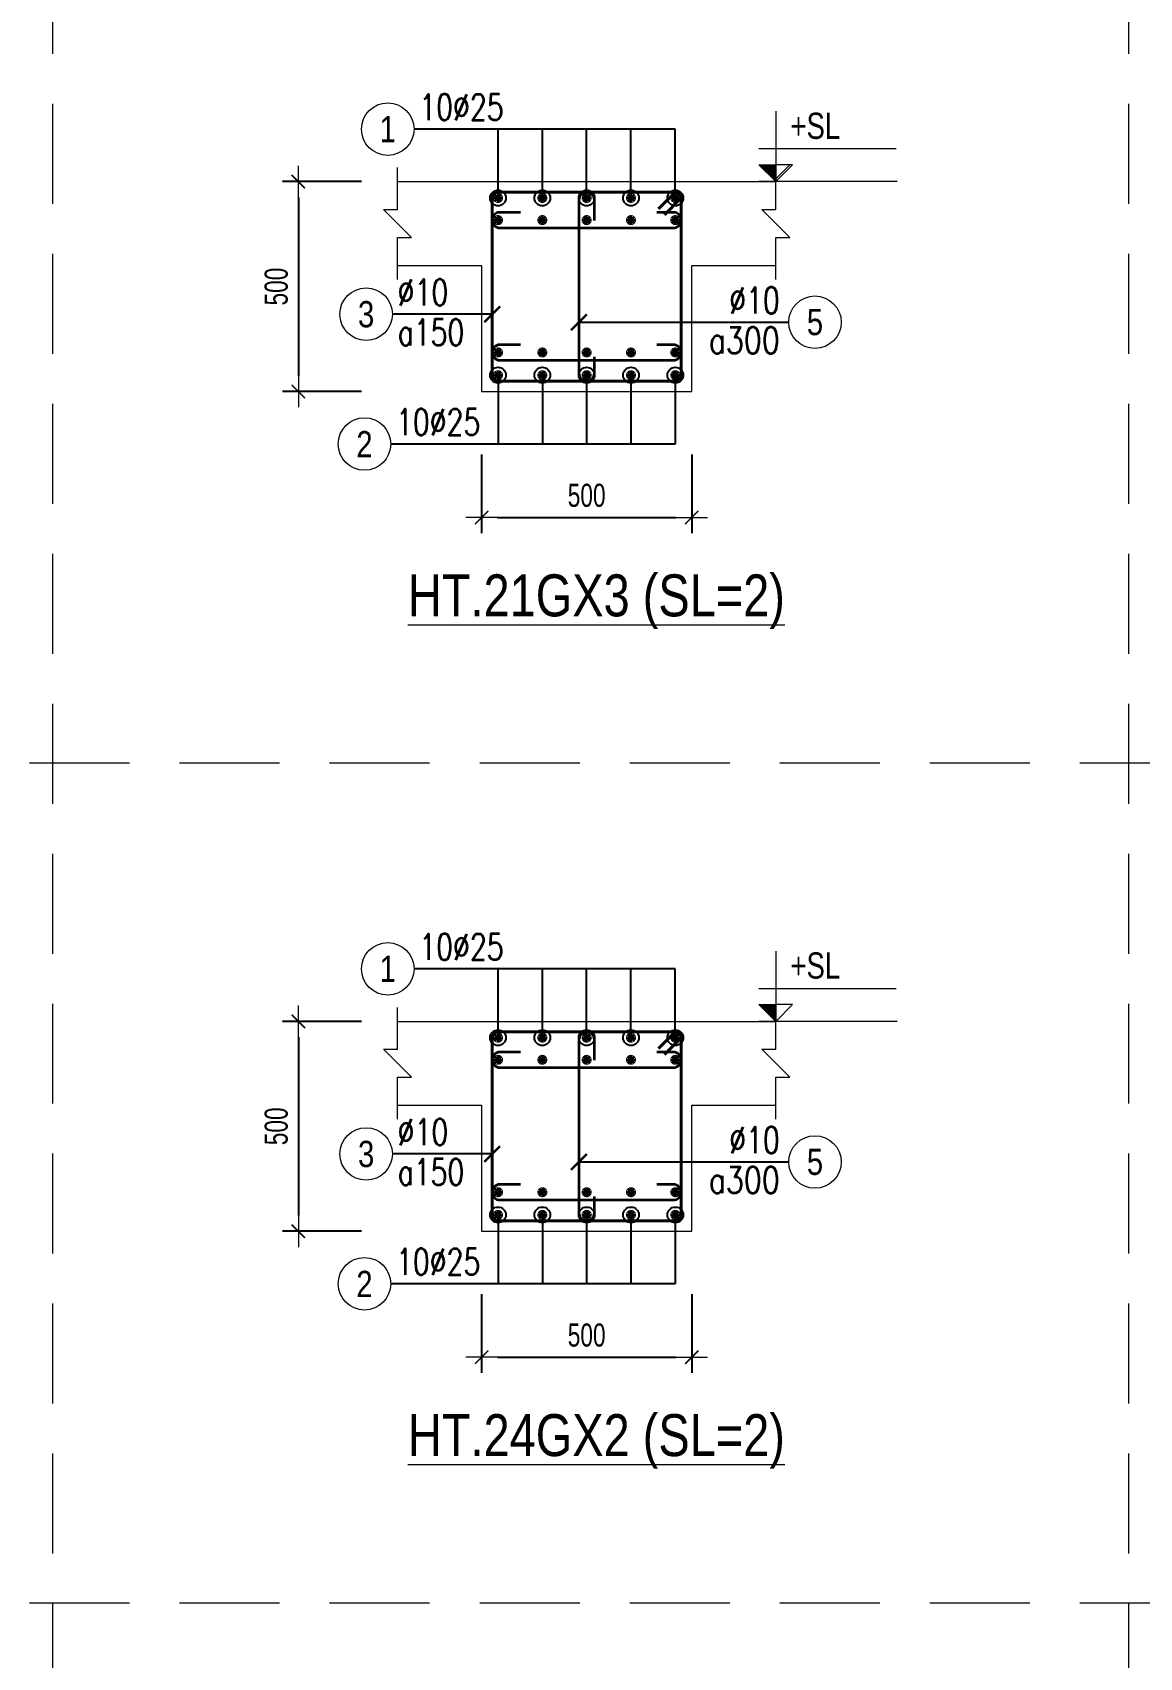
# Model space of a CAD drawing. Header units: millimetres. Extents: x 225489 to 327520, y -235866 to -221866.
# Drawn here: x 277738 to 280373, y -231996 to -228125 of the extents above; entities that cross this region are included whole.
import ezdxf
from ezdxf.enums import TextEntityAlignment as Align

# ---------------------------------------------------------------- set-up
doc = ezdxf.new("R2010")
doc.units = ezdxf.units.MM
doc.header["$PDMODE"] = 3
doc.linetypes.add('HIDDEN2', pattern=[4.762499999999999, 3.175, -1.5875])
doc.layers.get('0').update_dxf_attribs({"lineweight": 20})
doc.layers.get('Defpoints').update_dxf_attribs({"color": 151, "lineweight": 9})
for name, color, linetype, lineweight in [('NDC_S_ANNO', 7, 'Continuous', 20), ('NDC_S_CONTINUOUS', 3, 'Continuous', 20), ('NDC_S_DIM', 1, 'Continuous', 15), ('NDC_S_HIDDEN', 8, 'HIDDEN2', 13), ('NDC_S_REBAR', 4, 'Continuous', 35), ('NDC_S_STIRRUP', 4, 'Continuous', 40), ('NDC_S_TEXT SYMBOL', 7, 'Continuous', 20), ('NDC_S_THIN LINE', 8, 'Continuous', 9), ('NDC_S_VN TEXT', 7, 'Continuous', 20)]:
    doc.layers.add(name, color=color, linetype=linetype, lineweight=lineweight)
doc.styles.add('ARIAL', font='arial.ttf', dxfattribs={"width": 0.8})
doc.styles.add('NDC_ANNO', font='', dxfattribs={"width": 0.8})
doc.styles.add('NDC_DIM', font='', dxfattribs={"width": 0.75})
doc.styles.add('NDC_EN TXT', font='romans.shx', dxfattribs={"width": 0.8})
doc.styles.get('NDC_ANNO').set_extended_font_data('Dotum')
doc.styles.get('NDC_DIM').set_extended_font_data('Dotum')
doc.dimstyles.new('NDC_dim_25', dxfattribs={"dimscale": 25, "dimtxt": 2.2, "dimasz": 1.5, "dimexe": 1.5, "dimexo": 2.5, "dimgap": 1, "dimtad": 1, "dimdec": 0, "dimzin": 0, "dimdsep": 46, "dimtxsty": 'NDC_DIM', "dimblk": 'DIMMARK', "dimcen": 0.09, "dimdle": 1.2, "dimclrd": 1, "dimclre": 1, "dimclrt": 3, "dimadec": 0, "dimazin": 0, "dimtfac": 1, "dimtdec": 0, "dimtix": 1, "dimtofl": 0, "dimtmove": 0, "dimatfit": 3, "dimfxl": 6, "dimfxlon": 1, "dimtolj": 1, "dimtzin": 0, "dimarcsym": 0})

# ---------------------------------------------------------------- blocks, each defined once
blk = doc.blocks.new('kata_block_TD')
at = {"color": 6, "linetype": 'ByBlock', "lineweight": -2, "style": 'ARIAL', "width": 0.8}
blk.add_attdef('SECTDET2', text='', height=5, dxfattribs=at).set_placement((0, 7.970649532882817), align=Align.CENTER)
at = {"color": 0, "linetype": 'ByBlock', "lineweight": -2, "style": 'ARIAL', "width": 0.8}
blk.add_attdef('SECTDET1', text='', height=5, dxfattribs=at).set_placement((0, 1.470649532882817), align=Align.CENTER)
at = {"color": 3, "lineweight": 25, "style": 'ARIAL', "width": 0.8}
blk.add_attdef('SSCALE', text='', height=2.5, dxfattribs=at).set_placement((0, -3.998868953555331), align=Align.CENTER)
blk = doc.blocks.new('kata_block_CT')
at = {"layer": 'NDC_S_ANNO'}
blk.add_hatch(color=3, dxfattribs=at).paths.add_polyline_path([(0, 1.596954857557648), (-1.612010908633238, 1.596954857557648), (0, 0)])
at = {"layer": 'NDC_S_ANNO', "ltscale": 50}
h = blk.add_hatch(dxfattribs=at)
h.set_pattern_fill('ANSI31', color=256, scale=1.406250541793835, style=0)
h.set_pattern_definition([(45.00000000000001, (0, 5.456968210637569e-12), (-3.157122508925224, 3.157122508925225), [])])
h.paths.add_polyline_path([(0, 1.596954857557648), (0, 0), (1.612010908924276, 1.596954857557648)])
for p, q in [((-1.592704896858777, 3.140833880479477), (11.46947077315417, 3.140833880479477)), ((11.56125648126181, 5.456968210637569e-12), (-1.63869572513795, 5.456968210637569e-12))]:
    blk.add_line(p, q, dxfattribs=at)
for points in [[(0, 6.69495074864426), (0, 0)], [(0, 0), (-1.612010908924276, 1.596954857557648), (0, 1.596954857557648)], [(0, 0), (1.612010908924276, 1.596954857557648), (0, 1.596954857557648)]]:
    blk.add_lwpolyline(points, dxfattribs=at)
at = {"layer": 'NDC_S_ANNO', "color": 8, "ltscale": 50}
blk.add_lwpolyline([(0, 0), (-1.612010908633238, 1.596954857557648), (0, 1.596954857557648)], dxfattribs=at)
at = {"layer": 'NDC_S_TEXT SYMBOL', "color": 3, "style": 'NDC_ANNO', "width": 0.8}
blk.add_attdef('CT', (1.409564409346785, 4.068271311703938), '', height=2.5, dxfattribs=at)
blk = doc.blocks.new('DIMMARK')
at = {"layer": 'NDC_S_DIM', "color": 1}
blk.add_line((-1.5, 0), (1, 0), dxfattribs=at)
at = {"layer": 'NDC_S_DIM', "color": 2, "const_width": 0.1}
blk.add_lwpolyline([(-0.4242640687119285, -0.4242640687119285), (0.4242640687119285, 0.4242640687119285)], dxfattribs=at)
blk = doc.blocks.new('*D216')
at = {"layer": 'Defpoints', "color": 0, "transparency": 16777216}
for p in [(278807.1598462738, -228980.4652427723), (279307.1598462738, -228980.4652427723), (279307.1598462738, -229280.4652427723)]:
    blk.add_point(p, dxfattribs=at)
at = {"layer": 'NDC_S_DIM', "color": 1, "lineweight": -2, "transparency": 16777216}
for p, q in [((278807.1598462738, -229130.4652427723), (278807.1598462738, -229317.9652427723)), ((279307.1598462738, -229130.4652427723), (279307.1598462738, -229317.9652427723)), ((278844.6598462738, -229280.4652427723), (279269.6598462738, -229280.4652427723))]:
    blk.add_line(p, q, dxfattribs=at)
at = {"layer": 'NDC_S_DIM', "color": 1, "lineweight": -2, "transparency": 16777216, "xscale": 37.5, "yscale": 37.5, "zscale": 37.5, "rotation": 180}
blk.add_blockref('DIMMARK', (278807.1598462738, -229280.4652427723), dxfattribs=at)
at = {"layer": 'NDC_S_DIM', "color": 1, "lineweight": -2, "transparency": 16777216, "xscale": 37.5, "yscale": 37.5, "zscale": 37.5}
blk.add_blockref('DIMMARK', (279307.1598462738, -229280.4652427723), dxfattribs=at)
at = {"layer": 'NDC_S_DIM', "color": 3, "transparency": 16777216, "insert": (279057.1598462738, -229227.9652427723), "char_height": 55.00000000000001, "attachment_point": 5, "style": 'NDC_DIM'}
blk.add_mtext('\\A1;500', dxfattribs=at)
blk = doc.blocks.new('*D217')
at = {"layer": 'Defpoints', "color": 0, "transparency": 16777216}
for p in [(278876.8329708181, -228480.4652427723), (278370.8329708181, -228980.4652427723), (278876.8329708181, -228980.4652427723)]:
    blk.add_point(p, dxfattribs=at)
at = {"layer": 'NDC_S_DIM', "color": 1, "lineweight": -2, "transparency": 16777216}
for p, q in [((278520.8329708181, -228480.4652427723), (278333.3329708181, -228480.4652427723)), ((278370.8329708181, -228517.9652427723), (278370.8329708181, -228942.9652427723)), ((278520.8329708181, -228980.4652427723), (278333.3329708181, -228980.4652427723))]:
    blk.add_line(p, q, dxfattribs=at)
at = {"layer": 'NDC_S_DIM', "color": 1, "lineweight": -2, "transparency": 16777216, "xscale": 37.5, "yscale": 37.5, "zscale": 37.5}
for p, rotation in [((278370.8329708181, -228480.4652427723), 90), ((278370.8329708181, -228980.4652427723), 270)]:
    blk.add_blockref('DIMMARK', p, dxfattribs=dict(at, rotation=rotation))
at = {"layer": 'NDC_S_DIM', "color": 3, "transparency": 16777216, "insert": (278318.3329708182, -228730.4652427723), "char_height": 55.00000000000001, "attachment_point": 5, "rotation": 90, "style": 'NDC_DIM'}
blk.add_mtext('\\A1;500', dxfattribs=at)
blk = doc.blocks.new('kata_block_THEP')
at = {"layer": 'NDC_S_REBAR', "color": 0}
for p, q in [((-0.5, 0), (0.5, 0)), ((-0.3535533905960619, 0.353553390592424), (0.3535533905960619, -0.353553390592424)), ((0.3535533905960619, 0.353553390592424), (-0.3535533905960619, -0.353553390592424)), ((0, 0.5), (0, -0.5))]:
    blk.add_line(p, q, dxfattribs=at)
at = {"layer": 'NDC_S_REBAR', "color": 0, "const_width": 0.08333333333333334}
blk.add_lwpolyline([(-0.5, -1.818989403545856e-12, 1), (0.5000000000145519, -1.818989403545856e-12, 1), (-0.5, -1.818989403545856e-12, 1)], format="xyb", dxfattribs=at)
blk = doc.blocks.new('*U11')
blk.add_circle((-2.5, 0), 2.5)
at = {"layer": 'NDC_S_VN TEXT', "color": 3, "style": 'NDC_EN TXT', "width": 0.75}
blk.add_attdef('DK1', (0.5, 0.8455043070534884), '', height=2.5, dxfattribs=at)
at = {"layer": 'NDC_S_VN TEXT', "color": 7, "style": 'ARIAL', "width": 0.8}
blk.add_attdef('SH2', text='', height=2.5, dxfattribs=at).set_placement((-2.5, 0), align=Align.MIDDLE)
blk = doc.blocks.new('*U12')
blk.add_circle((-2.5, 0), 2.5)
at = {"layer": 'NDC_S_VN TEXT', "color": 3, "style": 'NDC_EN TXT', "width": 0.75}
for tag, p in [('DK1', (0.5, 0.8455043070534884)), ('KC1', (0.5, -2.972544307831413))]:
    blk.add_attdef(tag, p, '', height=2.5, dxfattribs=at)
at = {"layer": 'NDC_S_VN TEXT', "color": 7, "style": 'ARIAL', "width": 0.8}
blk.add_attdef('SH2', text='', height=2.5, dxfattribs=at).set_placement((-2.5, 0), align=Align.MIDDLE)
blk = doc.blocks.new('*U15')
blk.add_circle((2.5, 0), 2.5)
at = {"layer": 'NDC_S_VN TEXT', "color": 3, "style": 'NDC_EN TXT'}
for tag, width, p in [('DK2', 0.75, (-0.85, 0.8455043070534884)), ('KC2', 0.8, (-0.85, -2.972544307831413))]:
    blk.add_attdef(tag, text='', height=2.5, dxfattribs=dict(at, width=width)).set_placement(p, align=Align.RIGHT)
at = {"layer": 'NDC_S_VN TEXT', "color": 7, "style": 'ARIAL', "width": 0.8}
blk.add_attdef('SH3', text='', height=2.5, dxfattribs=at).set_placement((2.5, 0), align=Align.MIDDLE)
blk = doc.blocks.new('*D233')
at = {"layer": 'Defpoints', "color": 0, "transparency": 16777216}
for p in [(278807.1598462738, -230980.46524277), (279307.1598462738, -230980.46524277), (279307.1598462738, -231280.46524277)]:
    blk.add_point(p, dxfattribs=at)
at = {"layer": 'NDC_S_DIM', "color": 1, "lineweight": -2, "transparency": 16777216}
for p, q in [((278807.1598462738, -231130.46524277), (278807.1598462738, -231317.96524277)), ((279307.1598462738, -231130.46524277), (279307.1598462738, -231317.96524277)), ((278844.6598462738, -231280.46524277), (279269.6598462738, -231280.46524277))]:
    blk.add_line(p, q, dxfattribs=at)
at = {"layer": 'NDC_S_DIM', "color": 1, "lineweight": -2, "transparency": 16777216, "xscale": 37.5, "yscale": 37.5, "zscale": 37.5, "rotation": 180}
blk.add_blockref('DIMMARK', (278807.1598462738, -231280.46524277), dxfattribs=at)
at = {"layer": 'NDC_S_DIM', "color": 1, "lineweight": -2, "transparency": 16777216, "xscale": 37.5, "yscale": 37.5, "zscale": 37.5}
blk.add_blockref('DIMMARK', (279307.1598462738, -231280.46524277), dxfattribs=at)
at = {"layer": 'NDC_S_DIM', "color": 3, "transparency": 16777216, "insert": (279057.1598462738, -231227.96524277), "char_height": 55.00000000000001, "attachment_point": 5, "style": 'NDC_DIM'}
blk.add_mtext('\\A1;500', dxfattribs=at)
blk = doc.blocks.new('*D234')
at = {"layer": 'Defpoints', "color": 0, "transparency": 16777216}
for p in [(278876.8329708181, -230480.46524277), (278370.8329708181, -230980.46524277), (278876.8329708181, -230980.46524277)]:
    blk.add_point(p, dxfattribs=at)
at = {"layer": 'NDC_S_DIM', "color": 1, "lineweight": -2, "transparency": 16777216}
for p, q in [((278520.8329708181, -230480.46524277), (278333.3329708181, -230480.46524277)), ((278370.8329708181, -230517.96524277), (278370.8329708181, -230942.96524277)), ((278520.8329708181, -230980.46524277), (278333.3329708181, -230980.46524277))]:
    blk.add_line(p, q, dxfattribs=at)
at = {"layer": 'NDC_S_DIM', "color": 1, "lineweight": -2, "transparency": 16777216, "xscale": 37.5, "yscale": 37.5, "zscale": 37.5}
for p, rotation in [((278370.8329708181, -230480.46524277), 90), ((278370.8329708181, -230980.46524277), 270)]:
    blk.add_blockref('DIMMARK', p, dxfattribs=dict(at, rotation=rotation))
at = {"layer": 'NDC_S_DIM', "color": 3, "transparency": 16777216, "insert": (278318.3329708182, -230730.4652427699), "char_height": 55.00000000000001, "attachment_point": 5, "rotation": 90, "style": 'NDC_DIM'}
blk.add_mtext('\\A1;500', dxfattribs=at)

msp = doc.modelspace()

# ---------------------------------------------------------------- linework, layer by layer
at = {"layer": 'NDC_S_CONTINUOUS'}
for points in [[(278607.1598462738, -228480.4652427723), (278807.1598462738, -228480.4652427723), (278807.1598462738, -228480.4652427723), (279307.1598462738, -228480.4652427723), (279307.1598462738, -228480.4652427723), (279507.1598462738, -228480.4652427723)], [(278607.1598462738, -228680.4652427723), (278807.1598462738, -228680.4652427723), (278807.1598462738, -228980.4652427723), (279307.1598462738, -228980.4652427723), (279307.1598462738, -228680.4652427723), (279507.1598462738, -228680.4652427723)], [(278607.1598462738, -230480.46524277), (278807.1598462738, -230480.46524277), (278807.1598462738, -230480.46524277), (279307.1598462738, -230480.46524277), (279307.1598462738, -230480.46524277), (279507.1598462738, -230480.46524277)], [(278607.1598462738, -230680.46524277), (278807.1598462738, -230680.46524277), (278807.1598462738, -230980.46524277), (279307.1598462738, -230980.46524277), (279307.1598462738, -230680.46524277), (279507.1598462738, -230680.46524277)]]:
    msp.add_lwpolyline(points, dxfattribs=at)
at = {"layer": 'NDC_S_HIDDEN', "ltscale": 75}
for p, q in [((277785.4292001797, -221865.8761660784), (277785.4292001797, -235865.8761660625)), ((280346.9401375483, -221865.8761660784), (280346.9401375483, -235865.8761660625)), ((285469.9620122854, -229865.8761660693), (267539.3854507055, -229865.8761660692)), ((285469.9620122854, -231865.876166067), (267539.3854507055, -231865.8761660669))]:
    msp.add_line(p, q, dxfattribs=at)
at = {"layer": 'NDC_S_REBAR'}
for points in [[(279075.5918462738, -228572.8099327057), (279075.5918462738, -228523.8967628958, 0.9999999999999999), (279038.7278462737, -228523.8967628958), (279038.7278462737, -228937.0332427723, 0.9999999999999999), (279075.5918462738, -228937.0332427723), (279075.5918462738, -228897.7763517635, -0.414213562)], [(278899.5050160838, -228553.6912818586), (278850.591846274, -228553.6912818586, 0.9999999999999999), (278850.591846274, -228590.5552818586), (279263.7278462739, -228590.5552818586, 0.9999999999999999), (279263.7278462739, -228553.6912818586), (279224.4709552651, -228553.6912818586, -0.414213562)], [(278899.5050160838, -228868.9819732218), (278850.591846274, -228868.9819732218, 0.9999999999999999), (278850.591846274, -228905.8459732218), (279263.7278462739, -228905.8459732218, 0.9999999999999999), (279263.7278462739, -228868.9819732218), (279224.4709552651, -228868.9819732218, -0.414213562)], [(279075.5918462738, -230572.8099327033), (279075.5918462738, -230523.8967628934, 0.9999999999999999), (279038.7278462737, -230523.8967628934), (279038.7278462737, -230937.0332427699, 0.9999999999999999), (279075.5918462738, -230937.0332427699), (279075.5918462738, -230897.7763517611, -0.414213562)], [(278899.5050160838, -230553.6912818562), (278850.591846274, -230553.6912818562, 0.9999999999999999), (278850.591846274, -230590.5552818563), (279263.7278462739, -230590.5552818563, 0.9999999999999999), (279263.7278462739, -230553.6912818562), (279224.4709552651, -230553.6912818562, -0.414213562)], [(278899.5050160838, -230868.9819732194), (278850.591846274, -230868.9819732194, 0.9999999999999999), (278850.591846274, -230905.8459732195), (279263.7278462739, -230905.8459732195, 0.9999999999999999), (279263.7278462739, -230868.9819732194), (279224.4709552651, -230868.9819732194, -0.414213562)]]:
    msp.add_lwpolyline(points, format="xyb", dxfattribs=at)
at = {"layer": 'NDC_S_STIRRUP'}
for points in [[(279228.1598462738, -228545.4652427723), (279268.1598462738, -228505.4652427723, -0.414213562), (279282.1598462738, -228519.4652427723), (279282.1598462738, -228941.4652427723, -0.414213562), (279268.1598462738, -228955.4652427723), (278846.1598462738, -228955.4652427723, -0.414213562), (278832.1598462738, -228941.4652427723), (278832.1598462738, -228519.4652427723, -0.414213562), (278846.1598462738, -228505.4652427723), (279268.1598462738, -228505.4652427723, -0.414213562), (279282.1598462738, -228519.4652427723), (279242.1598462738, -228559.4652427723)], [(279228.1598462738, -230545.46524277), (279268.1598462738, -230505.46524277, -0.414213562), (279282.1598462738, -230519.46524277), (279282.1598462738, -230941.46524277, -0.414213562), (279268.1598462738, -230955.46524277), (278846.1598462738, -230955.46524277, -0.414213562), (278832.1598462738, -230941.46524277), (278832.1598462738, -230519.46524277, -0.414213562), (278846.1598462738, -230505.46524277), (279268.1598462738, -230505.46524277, -0.414213562), (279282.1598462738, -230519.46524277), (279242.1598462738, -230559.46524277)]]:
    msp.add_lwpolyline(points, format="xyb", dxfattribs=at)
at = {"layer": 'NDC_S_THIN LINE'}
for points in [[(278607.1598462738, -228713.7985761057), (278607.1598462738, -228613.7985761057), (278640.4931796071, -228613.7985761057), (278573.8265129405, -228547.131909439), (278607.1598462738, -228547.131909439), (278607.1598462738, -228447.131909439)], [(279507.1598462738, -228713.7985761057), (279507.1598462738, -228613.7985761057), (279540.4931796071, -228613.7985761057), (279473.8265129405, -228547.131909439), (279507.1598462738, -228547.131909439), (279507.1598462738, -228447.131909439)], [(278607.1598462738, -230713.7985761033), (278607.1598462738, -230613.7985761033), (278640.4931796071, -230613.7985761033), (278573.8265129405, -230547.1319094366), (278607.1598462738, -230547.1319094366), (278607.1598462738, -230447.1319094366)], [(279507.1598462738, -230713.7985761033), (279507.1598462738, -230613.7985761033), (279540.4931796071, -230613.7985761033), (279473.8265129405, -230547.1319094366), (279507.1598462738, -230547.1319094366), (279507.1598462738, -230447.1319094366)]]:
    msp.add_lwpolyline(points, dxfattribs=at)

# ---------------------------------------------------------------- block references
at = {"layer": 'NDC_S_REBAR', "xscale": 22, "yscale": 22, "zscale": 22}
for p in [(278846.1598462738, -228519.4652427723), (279268.1598462738, -228519.4652427723), (278846.1598462738, -228572.1232818585), (279268.1598462738, -228572.1232818585), (278846.1598462738, -228887.4139732218), (278951.6598462738, -228887.4139732218), (279057.1598462738, -228887.4139732218), (279162.6598462738, -228887.4139732218), (279268.1598462738, -228887.4139732218), (278846.1598462738, -228941.4652427723), (278951.6598462738, -228941.4652427723), (279057.1598462738, -228941.4652427723), (279162.6598462738, -228941.4652427723), (279268.1598462738, -228941.4652427723), (278846.1598462738, -230519.46524277), (279268.1598462738, -230519.46524277), (278846.1598462738, -230572.1232818562), (279268.1598462738, -230572.1232818562), (278846.1598462738, -230887.4139732194), (278951.6598462738, -230887.4139732194), (279057.1598462738, -230887.4139732194), (279162.6598462738, -230887.4139732194), (279268.1598462738, -230887.4139732194), (278846.1598462738, -230941.46524277), (278951.6598462738, -230941.46524277), (279057.1598462738, -230941.46524277), (279162.6598462738, -230941.46524277), (279268.1598462738, -230941.46524277)]:
    msp.add_blockref('kata_block_THEP', p, dxfattribs=at)
at = {"layer": 'NDC_S_REBAR', "xscale": -22, "yscale": 22, "zscale": 22, "rotation": 180}
for p in [(278951.6598462738, -228519.4652427723), (279057.1598462738, -228519.4652427723), (279162.6598462738, -228519.4652427723), (278951.6598462738, -228572.1232818585), (279057.1598462738, -228572.1232818585), (279162.6598462738, -228572.1232818585), (278951.6598462738, -230519.46524277), (279057.1598462738, -230519.46524277), (279162.6598462738, -230519.46524277), (278951.6598462738, -230572.1232818562), (279057.1598462738, -230572.1232818562), (279162.6598462738, -230572.1232818562)]:
    msp.add_blockref('kata_block_THEP', p, dxfattribs=at)
at = {"layer": 'NDC_S_THIN LINE', "xscale": 25, "yscale": 25, "zscale": 25}
for name, p, values in [('*U11', (278646.1598462738, -228355.4652427723), {'SH2': '1', 'DK1': '10%%c25'}), ('*U12', (278594.6598462738, -228796.2859133819), {'SH2': '3', 'DK1': '%%c10', 'KC1': 'a150'}), ('*U15', (279538.216045138, -228815.3815056591), {'SH3': '5', 'DK2': '%%c10', 'KC2': 'a300'}), ('*U11', (278590.7013984253, -229105.4652427723), {'SH2': '2', 'DK1': '10%%c25'}), ('*U11', (278646.1598462738, -230355.46524277), {'SH2': '1', 'DK1': '10%%c25'}), ('*U12', (278594.6598462738, -230796.2859133795), {'SH2': '3', 'DK1': '%%c10', 'KC1': 'a150'}), ('*U15', (279538.216045138, -230815.3815056568), {'SH3': '5', 'DK2': '%%c10', 'KC2': 'a300'}), ('*U11', (278590.7013984253, -231105.46524277), {'SH2': '2', 'DK1': '10%%c25'})]:
    msp.add_blockref(name, p, dxfattribs=at).add_auto_attribs(values)
at = {"layer": 'NDC_S_VN TEXT', "xscale": 25, "yscale": 25, "zscale": 25}
for p in [(279507.1598462738, -228480.4652427723), (279507.1598462738, -230480.46524277)]:
    msp.add_blockref('kata_block_CT', p, dxfattribs=at).add_auto_attribs({'CT': '+SL'})
at = {"layer": 'NDC_S_VN TEXT'}
ref = msp.add_blockref('kata_block_TD', (279080.4182206314, -229545.3708897093), dxfattribs=dict(at, xscale=20, yscale=20, zscale=20))
ref.add_attrib('SECTDET1', '%%uHT.21GX3 (SL=2)', dxfattribs={"layer": '0', "color": 0, "linetype": 'ByBlock', "lineweight": -2, "height": 100, "style": 'ARIAL', "width": 0.8}).set_placement((279080.4182206314, -229515.9578990517), align=Align.CENTER)
ref = msp.add_blockref('kata_block_TD', (279080.4182206314, -231545.370889707), dxfattribs=dict(at, xscale=20, yscale=20, zscale=20))
ref.add_attrib('SECTDET1', '%%uHT.24GX2 (SL=2)', dxfattribs={"layer": '0', "color": 0, "linetype": 'ByBlock', "lineweight": -2, "height": 100, "style": 'ARIAL', "width": 0.8}).set_placement((279080.4182206314, -231515.9578990493), align=Align.CENTER)

# ---------------------------------------------------------------- dimensions: what is measured, and where the dimension line sits
at = {"layer": 'NDC_S_DIM'}
for base, p1, p2, picture, middle in [((278370.8329708181, -228980.4652427723), (278876.8329708181, -228480.4652427723), (278876.8329708181, -228980.4652427723), '*D217', (278318.3329708182, -228730.4652427723)), ((278370.8329708181, -230980.46524277), (278876.8329708181, -230480.46524277), (278876.8329708181, -230980.46524277), '*D234', (278318.3329708182, -230730.4652427699))]:
    dim = msp.add_linear_dim(base=base, p1=p1, p2=p2, angle=270, dimstyle='NDC_dim_25', dxfattribs=at)
    dim.commit()
    dim.dimension.update_dxf_attribs({"geometry": picture, "text_midpoint": middle})
for base, p1, p2, picture, middle in [((279307.1598462738, -229280.4652427723), (278807.1598462738, -228980.4652427723), (279307.1598462738, -228980.4652427723), '*D216', (279057.1598462738, -229227.9652427723)), ((279307.1598462738, -231280.46524277), (278807.1598462738, -230980.46524277), (279307.1598462738, -230980.46524277), '*D233', (279057.1598462738, -231227.96524277))]:
    dim = msp.add_linear_dim(base=base, p1=p1, p2=p2, dimstyle='NDC_dim_25', dxfattribs=at)
    dim.commit()
    dim.dimension.update_dxf_attribs({"geometry": picture, "text_midpoint": middle})

# ---------------------------------------------------------------- leaders
at = {"layer": 'NDC_S_THIN LINE'}
for points, override in [([(278846.1598462738, -228519.4652427723), (278846.1598462738, -228355.4652427723), (278646.1598462738, -228355.4652427723)], {"dimldrblk": 'DotBlank'}), ([(278951.6598462738, -228519.4652427723), (278951.6598462738, -228355.4652427723), (278646.1598462738, -228355.4652427723)], {"dimldrblk": 'DotBlank'}), ([(279057.1598462739, -228519.4652427723), (279057.1598462739, -228355.4652427723), (278646.1598462738, -228355.4652427723)], {"dimldrblk": 'DotBlank'}), ([(279162.6598462739, -228519.4652427723), (279162.6598462739, -228355.4652427723), (278646.1598462738, -228355.4652427723)], {"dimldrblk": 'DotBlank'}), ([(279268.1598462738, -228519.4652427723), (279268.1598462738, -228355.4652427723), (278646.1598462738, -228355.4652427723)], {"dimldrblk": 'DotBlank'}), ([(278832.1598462738, -228796.2859133819), (278594.6598462738, -228796.2859133819)], {"dimldrblk": 'ArchTick'}), ([(279038.7278462737, -228815.3815056591), (279538.216045138, -228815.3815056591)], {"dimldrblk": 'ArchTick'}), ([(278846.1598462738, -228941.4652427723), (278846.1598462738, -229105.4652427723), (278590.7013984253, -229105.4652427723)], {"dimldrblk": 'DotBlank'}), ([(278951.6598462738, -228941.4652427723), (278951.6598462738, -229105.4652427723), (278590.7013984253, -229105.4652427723)], {"dimldrblk": 'DotBlank'}), ([(279057.1598462738, -228941.4652427723), (279057.1598462738, -229105.4652427723), (278590.7013984253, -229105.4652427723)], {"dimldrblk": 'DotBlank'}), ([(279162.6598462738, -228941.4652427723), (279162.6598462738, -229105.4652427723), (278590.7013984253, -229105.4652427723)], {"dimldrblk": 'DotBlank'}), ([(279268.1598462738, -228941.4652427723), (279268.1598462738, -229105.4652427723), (278590.7013984253, -229105.4652427723)], {"dimldrblk": 'DotBlank'}), ([(278846.1598462738, -230519.46524277), (278846.1598462738, -230355.46524277), (278646.1598462738, -230355.46524277)], {"dimldrblk": 'DotBlank'}), ([(278951.6598462738, -230519.46524277), (278951.6598462738, -230355.46524277), (278646.1598462738, -230355.46524277)], {"dimldrblk": 'DotBlank'}), ([(279057.1598462739, -230519.4652427699), (279057.1598462739, -230355.4652427699), (278646.1598462738, -230355.46524277)], {"dimldrblk": 'DotBlank'}), ([(279162.6598462739, -230519.4652427699), (279162.6598462739, -230355.4652427699), (278646.1598462738, -230355.46524277)], {"dimldrblk": 'DotBlank'}), ([(279268.1598462738, -230519.46524277), (279268.1598462738, -230355.46524277), (278646.1598462738, -230355.46524277)], {"dimldrblk": 'DotBlank'}), ([(278832.1598462738, -230796.2859133795), (278594.6598462738, -230796.2859133795)], {"dimldrblk": 'ArchTick'}), ([(279038.7278462737, -230815.3815056568), (279538.216045138, -230815.3815056568)], {"dimldrblk": 'ArchTick'}), ([(278846.1598462738, -230941.46524277), (278846.1598462738, -231105.46524277), (278590.7013984253, -231105.46524277)], {"dimldrblk": 'DotBlank'}), ([(278951.6598462738, -230941.46524277), (278951.6598462738, -231105.46524277), (278590.7013984253, -231105.46524277)], {"dimldrblk": 'DotBlank'}), ([(279057.1598462738, -230941.46524277), (279057.1598462738, -231105.46524277), (278590.7013984253, -231105.46524277)], {"dimldrblk": 'DotBlank'}), ([(279162.6598462738, -230941.46524277), (279162.6598462738, -231105.46524277), (278590.7013984253, -231105.46524277)], {"dimldrblk": 'DotBlank'}), ([(279268.1598462738, -230941.46524277), (279268.1598462738, -231105.46524277), (278590.7013984253, -231105.46524277)], {"dimldrblk": 'DotBlank'})]:
    msp.add_leader(points, dimstyle='NDC_dim_25', override=override, dxfattribs=at)

doc.saveas('drawing.dxf')
